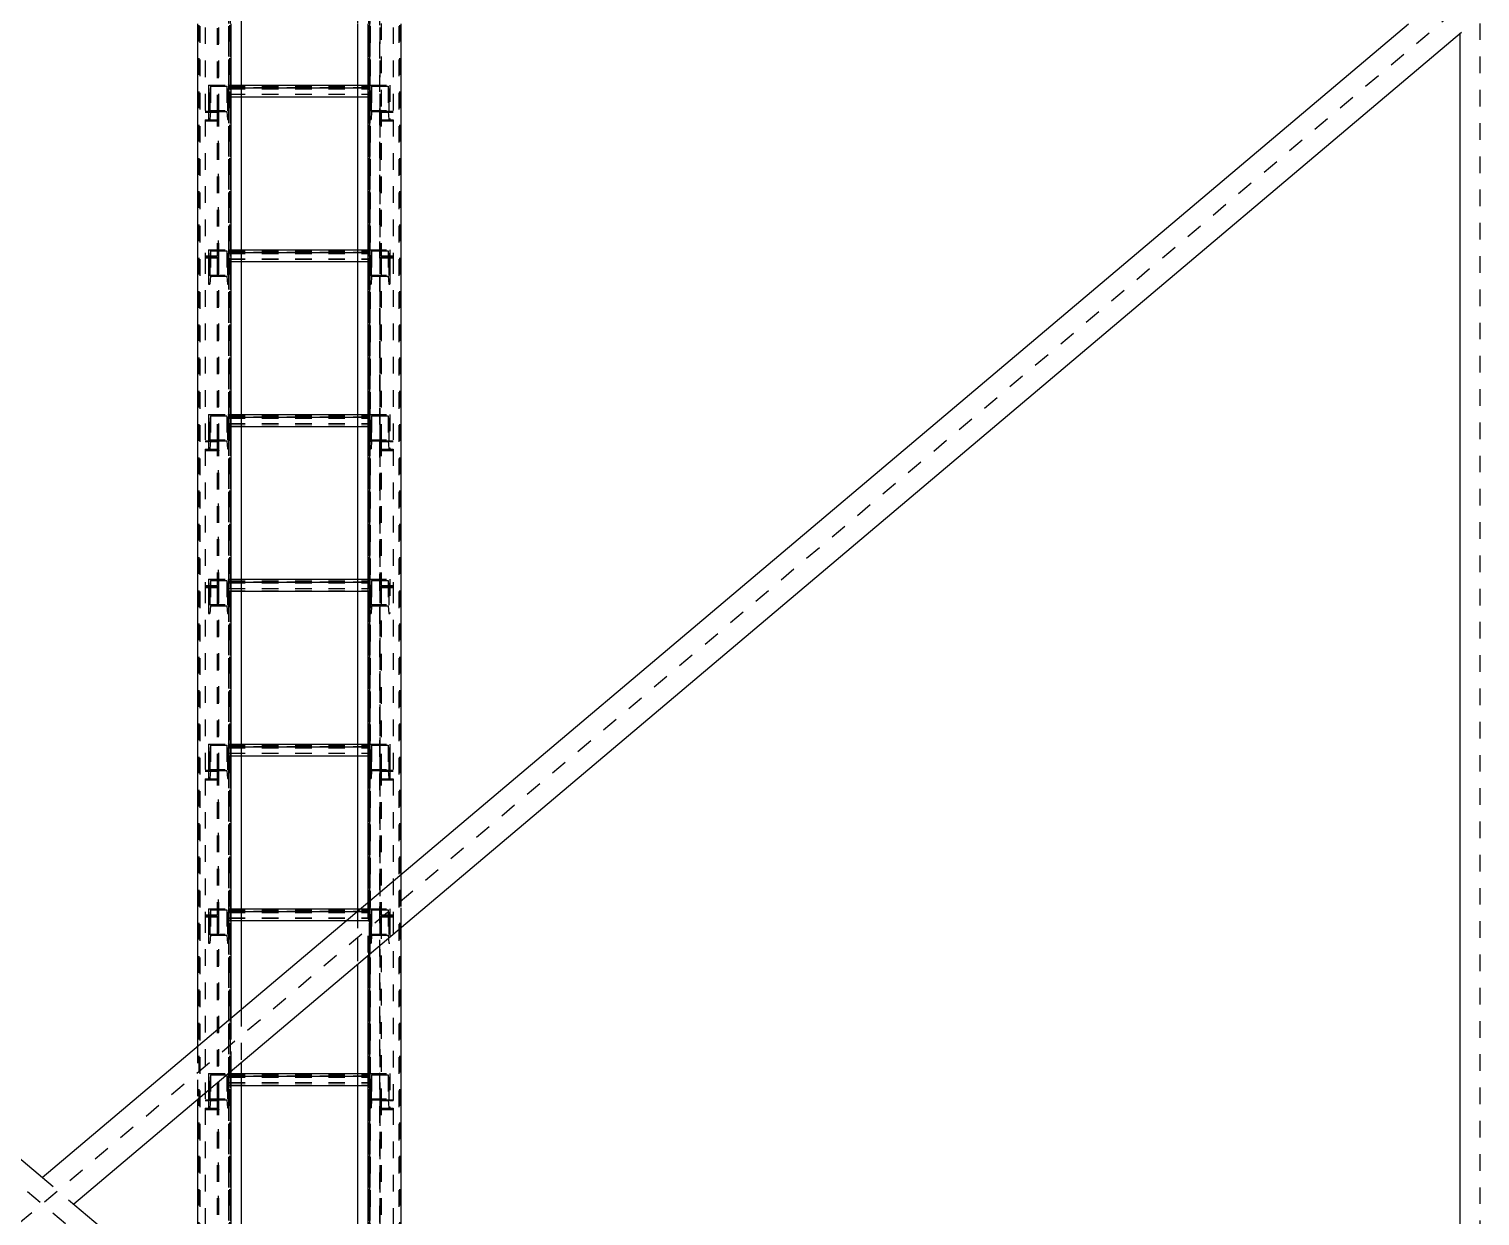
# Model space of a CAD drawing. Header units: millimetres. Extents: x 149919 to 150445, y 136651 to 136866.
# Drawn here: x 150402.12 to 150410.84, y 136701.1 to 136708.24 of the extents above; entities that cross this region are included whole.
import ezdxf

# ---------------------------------------------------------------- set-up
doc = ezdxf.new("R2010")
doc.units = ezdxf.units.MM
doc.header["$LTSCALE"] = 0.25
for name, pattern in [('CENTER', [50.8, 31.75, -6.35, 6.35, -6.35]), ('XKITLINE00', [0]), ('XKITLINE02', [4, 2, -2]), ('XKITLINE03', [6, 3, -1, 1, -1])]:
    doc.linetypes.add(name, pattern=pattern)

# ---------------------------------------------------------------- blocks, each defined once
blk = doc.blocks.new('çatıı')
at = {"color": 116, "linetype": 'XKITLINE02', "true_color": 0x136734}
for p, q in [((26150.38, 5900.27), (26150.38, 4257.56)), ((26151.23, 5900.09), (26151.23, 4257.75)), ((26234.53, 5900.09), (26234.53, 4257.75)), ((26235.38, 5900.27), (26235.38, 4257.56)), ((26132.53, 5889.26), (26132.53, 4263.02)), ((26133.06, 5888.53), (26133.07, 4262.57)), ((26150.3, 5888.53), (26150.3, 4262.57)), ((26150.83, 5889.26), (26150.83, 4263.02)), ((26151.68, 5889.26), (26151.68, 4301.37)), ((26234.91, 5889.26), (26234.91, 4263.02)), ((26235.44, 5888.53), (26235.45, 4262.57)), ((26252.68, 5888.53), (26252.68, 4262.57)), ((26253.21, 5889.26), (26253.21, 4263.02)), ((26254.06, 5889.26), (26254.06, 4290.38)), ((26157.88, 5857.04), (26157.88, 4260.27)), ((26136.38, 5847.87), (26136.38, 5736.88)), ((26143.58, 5847.37), (26143.58, 5732.38)), ((26144.38, 5847.87), (26144.38, 5732.38)), ((26241.36, 5847.87), (26241.36, 5732.38)), ((26249.36, 5847.87), (26249.36, 5736.88)), ((26227.88, 5840.34), (26227.88, 4260.16)), ((26242.16, 5830.27), (26242.16, 5732.38)), ((26138.38, 5753.15), (26138.38, 5737.95)), ((26138.38, 5753.15), (26138.38, 5747.7)), ((26138.38, 5753.15), (26150.38, 5753.15)), ((26139.44, 5752.45), (26139.06, 5747.7)), ((26139.44, 5752.45), (26139.44, 5737.26)), ((26139.44, 5752.45), (26149.32, 5752.45)), ((26149.32, 5752.45), (26149.32, 5737.26)), ((26149.32, 5752.45), (26149.7, 5747.7)), ((26150.38, 5753.15), (26157.88, 5753.15)), ((26150.38, 5753.15), (26150.38, 5746.07)), ((26150.38, 5753.15), (26150.38, 5737.95)), ((26150.38, 5753.15), (26150.38, 5747.7)), ((26150.38, 5752.31), (26235.36, 5752.31)), ((26150.38, 5751.52), (26157.88, 5751.52)), ((26227.88, 5753.15), (26235.36, 5753.15)), ((26227.88, 5751.52), (26235.36, 5751.52)), ((26235.36, 5753.15), (26235.36, 5746.07)), ((26235.36, 5753.15), (26235.36, 5732.5)), ((26235.36, 5753.15), (26247.36, 5753.15)), ((26236.42, 5752.45), (26236.04, 5747.7)), ((26236.42, 5752.45), (26246.3, 5752.45)), ((26236.42, 5752.45), (26236.42, 5737.26)), ((26246.3, 5752.45), (26246.68, 5747.7)), ((26246.3, 5752.45), (26246.3, 5737.26)), ((26247.36, 5753.15), (26247.36, 5732.5)), ((26138.38, 5747.7), (26138.38, 5732.5)), ((26138.38, 5747.7), (26139.06, 5747.7)), ((26139.06, 5747.7), (26139.06, 5732.5)), ((26149.7, 5747.7), (26149.7, 5732.5)), ((26149.7, 5747.7), (26150.38, 5747.7)), ((26150.38, 5750.97), (26235.36, 5750.97)), ((26150.38, 5747.7), (26235.36, 5747.7)), ((26150.38, 5747.7), (26150.38, 5732.5)), ((26150.38, 5747.6), (26235.36, 5747.6)), ((26150.38, 5746.16), (26235.36, 5746.16)), ((26150.38, 5746.07), (26157.88, 5746.07)), ((26227.88, 5746.07), (26235.36, 5746.07)), ((26235.36, 5747.7), (26236.04, 5747.7)), ((26236.04, 5747.7), (26236.04, 5732.5)), ((26246.68, 5747.7), (26247.36, 5747.7)), ((26246.68, 5747.7), (26246.68, 5732.5)), ((26136.38, 5737.38), (26144.38, 5737.38)), ((26136.38, 5736.88), (26143.58, 5736.88)), ((26138.38, 5737.95), (26138.38, 5732.5)), ((26138.38, 5737.95), (26150.38, 5737.95)), ((26139.44, 5737.26), (26139.06, 5732.5)), ((26139.44, 5737.26), (26149.32, 5737.26)), ((26143.58, 5738.14), (26143.58, 5650.37)), ((26143.58, 5738.14), (26144.38, 5738.14)), ((26144.38, 5738.14), (26144.38, 5649.72)), ((26149.32, 5737.26), (26149.7, 5732.5)), ((26150.38, 5737.95), (26150.38, 5732.5)), ((26235.36, 5737.95), (26247.36, 5737.95)), ((26236.42, 5737.26), (26236.04, 5732.5)), ((26236.42, 5737.26), (26246.3, 5737.26)), ((26241.36, 5738.14), (26241.36, 5731.62)), ((26241.36, 5738.14), (26242.16, 5738.14)), ((26241.36, 5738.14), (26241.36, 5649.72)), ((26241.36, 5737.38), (26249.36, 5737.38)), ((26242.16, 5738.14), (26242.16, 5732.27)), ((26242.16, 5738.14), (26242.16, 5650.37)), ((26242.16, 5736.88), (26249.36, 5736.88)), ((26246.3, 5737.26), (26246.68, 5732.5)), ((26136.38, 5732.27), (26136.38, 5649.72)), ((26136.38, 5732.27), (26143.58, 5732.27)), ((26136.38, 5731.62), (26144.38, 5731.62)), ((26138.38, 5732.5), (26139.06, 5732.5)), ((26143.58, 5732.38), (26144.38, 5732.38)), ((26149.7, 5732.5), (26150.38, 5732.5)), ((26235.36, 5732.5), (26236.04, 5732.5)), ((26241.36, 5732.38), (26242.16, 5732.38)), ((26241.36, 5731.62), (26249.36, 5731.62)), ((26242.16, 5732.27), (26249.36, 5732.27)), ((26246.68, 5732.5), (26247.36, 5732.5)), ((26249.36, 5732.27), (26249.36, 5731.62)), ((26249.36, 5732.27), (26249.36, 5649.72)), ((26143.58, 5656.23), (26144.38, 5656.23)), ((26143.58, 5656.23), (26143.58, 5650.37)), ((26144.38, 5656.23), (26144.38, 5649.72)), ((26241.36, 5656.23), (26242.16, 5656.23)), ((26136.38, 5650.37), (26143.58, 5650.37)), ((26136.38, 5650.37), (26136.38, 5649.72)), ((26136.38, 5649.72), (26136.38, 5538.73)), ((26136.38, 5649.72), (26144.38, 5649.72)), ((26136.38, 5649.72), (26144.38, 5649.72)), ((26136.38, 5649.22), (26143.58, 5649.22)), ((26138.38, 5654.07), (26138.38, 5638.88)), ((26138.38, 5654.07), (26138.38, 5648.62)), ((26138.38, 5654.07), (26150.38, 5654.07)), ((26138.38, 5648.62), (26138.38, 5633.43)), ((26138.38, 5648.62), (26139.06, 5648.62)), ((26139.44, 5653.38), (26139.06, 5648.62)), ((26139.06, 5648.62), (26139.06, 5633.43)), ((26139.44, 5653.38), (26139.44, 5638.18)), ((26139.44, 5653.38), (26149.32, 5653.38)), ((26143.58, 5649.22), (26143.58, 5534.23)), ((26144.38, 5649.72), (26144.38, 5534.23)), ((26149.32, 5653.38), (26149.32, 5638.18)), ((26149.32, 5653.38), (26149.7, 5648.62)), ((26149.7, 5648.62), (26149.7, 5633.43)), ((26149.7, 5648.62), (26150.38, 5648.62)), ((26150.38, 5654.07), (26157.88, 5654.07)), ((26150.38, 5654.07), (26150.38, 5646.99)), ((26150.38, 5654.07), (26150.38, 5638.88)), ((26150.38, 5654.07), (26150.38, 5648.62)), ((26150.38, 5653.23), (26235.36, 5653.23)), ((26150.38, 5652.44), (26157.88, 5652.44)), ((26150.38, 5651.89), (26235.36, 5651.89)), ((26150.38, 5648.62), (26235.36, 5648.62)), ((26150.38, 5648.62), (26150.38, 5633.43)), ((26150.38, 5648.53), (26235.36, 5648.53)), ((26150.38, 5647.09), (26235.36, 5647.09)), ((26150.38, 5646.99), (26157.88, 5646.99)), ((26227.88, 5654.07), (26235.36, 5654.07)), ((26227.88, 5652.44), (26235.36, 5652.44)), ((26227.88, 5646.99), (26235.36, 5646.99)), ((26235.36, 5654.07), (26235.36, 5648.62)), ((26235.36, 5654.07), (26247.36, 5654.07)), ((26235.36, 5654.07), (26235.36, 5638.88)), ((26235.36, 5654.07), (26235.36, 5646.99)), ((26235.36, 5648.62), (26236.04, 5648.62)), ((26235.36, 5648.62), (26235.36, 5633.43)), ((26236.42, 5653.38), (26236.04, 5648.62)), ((26236.04, 5648.62), (26236.04, 5633.43)), ((26236.42, 5653.38), (26246.3, 5653.38)), ((26236.42, 5653.38), (26236.42, 5638.18)), ((26241.36, 5649.72), (26241.36, 5534.23)), ((26241.36, 5649.72), (26249.36, 5649.72)), ((26241.36, 5649.72), (26249.36, 5649.72)), ((26242.16, 5650.37), (26249.36, 5650.37)), ((26242.16, 5649.22), (26242.16, 5644.71)), ((26242.16, 5649.22), (26249.36, 5649.22)), ((26242.16, 5649.22), (26242.16, 5534.23)), ((26246.3, 5653.38), (26246.68, 5648.62)), ((26246.3, 5653.38), (26246.3, 5638.18)), ((26246.68, 5648.62), (26247.36, 5648.62)), ((26246.68, 5648.62), (26246.68, 5633.43)), ((26247.36, 5654.07), (26247.36, 5648.62)), ((26247.36, 5654.07), (26247.36, 5638.88)), ((26247.36, 5648.62), (26247.36, 5633.43)), ((26249.36, 5649.72), (26249.36, 5649.22)), ((26249.36, 5649.72), (26249.36, 5538.73)), ((26138.38, 5638.88), (26138.38, 5633.43)), ((26138.38, 5638.88), (26150.38, 5638.88)), ((26139.44, 5638.18), (26139.06, 5633.43)), ((26139.44, 5638.18), (26149.32, 5638.18)), ((26143.58, 5644.71), (26144.38, 5644.71)), ((26149.32, 5638.18), (26149.7, 5633.43)), ((26150.38, 5638.88), (26150.38, 5633.43)), ((26235.36, 5638.88), (26235.36, 5633.43)), ((26235.36, 5638.88), (26247.36, 5638.88)), ((26236.42, 5638.18), (26236.04, 5633.43)), ((26236.42, 5638.18), (26246.3, 5638.18)), ((26241.36, 5644.71), (26242.16, 5644.71)), ((26241.36, 5638.88), (26241.36, 5539.23)), ((26246.3, 5638.18), (26246.68, 5633.43)), ((26247.36, 5638.88), (26247.36, 5633.43)), ((26138.38, 5633.43), (26139.06, 5633.43)), ((26149.7, 5633.43), (26150.38, 5633.43)), ((26235.36, 5633.43), (26236.04, 5633.43)), ((26246.68, 5633.43), (26247.36, 5633.43)), ((26138.38, 5554.99), (26138.38, 5539.8)), ((26138.38, 5554.99), (26138.38, 5549.54)), ((26138.38, 5554.99), (26150.38, 5554.99)), ((26139.44, 5554.3), (26139.06, 5549.54)), ((26139.44, 5554.3), (26139.44, 5539.11)), ((26139.44, 5554.3), (26149.32, 5554.3)), ((26149.32, 5554.3), (26149.32, 5539.11)), ((26149.32, 5554.3), (26149.7, 5549.54)), ((26150.38, 5554.99), (26157.88, 5554.99)), ((26150.38, 5554.99), (26150.38, 5547.92)), ((26150.38, 5554.99), (26150.38, 5539.8)), ((26150.38, 5554.99), (26150.38, 5549.54)), ((26150.38, 5554.16), (26235.36, 5554.16)), ((26150.38, 5553.37), (26157.88, 5553.37)), ((26150.38, 5552.82), (26235.36, 5552.82)), ((26227.88, 5554.99), (26235.36, 5554.99)), ((26227.88, 5553.37), (26235.36, 5553.37)), ((26235.36, 5554.99), (26235.36, 5549.54)), ((26235.36, 5554.99), (26247.36, 5554.99)), ((26235.36, 5554.99), (26235.36, 5534.35)), ((26235.36, 5554.99), (26235.36, 5547.92)), ((26236.42, 5554.3), (26236.04, 5549.54)), ((26236.42, 5554.3), (26246.3, 5554.3)), ((26236.42, 5554.3), (26236.42, 5539.11)), ((26246.3, 5554.3), (26246.68, 5549.54)), ((26246.3, 5554.3), (26246.3, 5539.11)), ((26247.36, 5554.99), (26247.36, 5549.54)), ((26247.36, 5554.99), (26247.36, 5534.35)), ((26138.38, 5549.54), (26138.38, 5534.35)), ((26138.38, 5549.54), (26139.06, 5549.54)), ((26139.06, 5549.54), (26139.06, 5534.35)), ((26149.7, 5549.54), (26149.7, 5534.35)), ((26149.7, 5549.54), (26150.38, 5549.54)), ((26150.38, 5549.54), (26235.36, 5549.54)), ((26150.38, 5549.54), (26150.38, 5534.35)), ((26150.38, 5549.45), (26235.36, 5549.45)), ((26150.38, 5548.01), (26235.36, 5548.01)), ((26150.38, 5547.92), (26157.88, 5547.92)), ((26227.88, 5547.92), (26235.36, 5547.92)), ((26235.36, 5549.54), (26236.04, 5549.54)), ((26236.04, 5549.54), (26236.04, 5534.35)), ((26246.68, 5549.54), (26247.36, 5549.54)), ((26246.68, 5549.54), (26246.68, 5534.35)), ((26136.38, 5539.23), (26144.38, 5539.23)), ((26136.38, 5538.73), (26143.58, 5538.73)), ((26136.38, 5534.12), (26136.38, 5451.57)), ((26136.38, 5534.12), (26143.58, 5534.12)), ((26136.38, 5533.47), (26144.38, 5533.47)), ((26138.38, 5539.8), (26138.38, 5534.35)), ((26138.38, 5539.8), (26150.38, 5539.8)), ((26138.38, 5534.35), (26139.06, 5534.35)), ((26139.44, 5539.11), (26139.06, 5534.35)), ((26139.44, 5539.11), (26149.32, 5539.11)), ((26143.58, 5539.99), (26143.58, 5452.22)), ((26143.58, 5539.99), (26144.38, 5539.99)), ((26143.58, 5534.23), (26144.38, 5534.23)), ((26144.38, 5539.99), (26144.38, 5451.57)), ((26149.32, 5539.11), (26149.7, 5534.35)), ((26149.7, 5534.35), (26150.38, 5534.35)), ((26150.38, 5539.8), (26150.38, 5534.35)), ((26235.36, 5539.8), (26247.36, 5539.8)), ((26235.36, 5534.35), (26236.04, 5534.35)), ((26236.42, 5539.11), (26236.04, 5534.35)), ((26236.42, 5539.11), (26246.3, 5539.11)), ((26241.36, 5539.99), (26241.36, 5533.47)), ((26241.36, 5539.99), (26242.16, 5539.99)), ((26241.36, 5539.99), (26241.36, 5451.57)), ((26241.36, 5539.23), (26249.36, 5539.23)), ((26241.36, 5534.23), (26242.16, 5534.23)), ((26241.36, 5533.47), (26249.36, 5533.47)), ((26242.16, 5539.99), (26242.16, 5534.12)), ((26242.16, 5539.99), (26242.16, 5452.22)), ((26242.16, 5538.73), (26249.36, 5538.73)), ((26242.16, 5534.12), (26249.36, 5534.12)), ((26246.3, 5539.11), (26246.68, 5534.35)), ((26246.68, 5534.35), (26247.36, 5534.35)), ((26249.36, 5534.12), (26249.36, 5533.47)), ((26249.36, 5534.12), (26249.36, 5451.57)), ((26138.38, 5455.92), (26138.38, 5440.73)), ((26138.38, 5455.92), (26138.38, 5450.47)), ((26138.38, 5455.92), (26150.38, 5455.92)), ((26139.44, 5455.22), (26139.06, 5450.47)), ((26139.44, 5455.22), (26139.44, 5440.03)), ((26139.44, 5455.22), (26149.32, 5455.22)), ((26143.58, 5458.08), (26144.38, 5458.08)), ((26143.58, 5458.08), (26143.58, 5452.22)), ((26144.38, 5458.08), (26144.38, 5451.57)), ((26149.32, 5455.22), (26149.32, 5440.03)), ((26149.32, 5455.22), (26149.7, 5450.47)), ((26150.38, 5455.92), (26157.88, 5455.92)), ((26150.38, 5455.92), (26150.38, 5448.84)), ((26150.38, 5455.92), (26150.38, 5440.73)), ((26150.38, 5455.92), (26150.38, 5450.47)), ((26150.38, 5455.08), (26235.36, 5455.08)), ((26227.88, 5455.92), (26235.36, 5455.92)), ((26235.36, 5455.92), (26235.36, 5450.47)), ((26235.36, 5455.92), (26247.36, 5455.92)), ((26235.36, 5455.92), (26235.36, 5435.28)), ((26235.36, 5455.92), (26235.36, 5448.84)), ((26236.42, 5455.22), (26236.04, 5450.47)), ((26236.42, 5455.22), (26246.3, 5455.22)), ((26236.42, 5455.22), (26236.42, 5440.03)), ((26241.36, 5458.08), (26242.16, 5458.08)), ((26246.3, 5455.22), (26246.68, 5450.47)), ((26246.3, 5455.22), (26246.3, 5440.03)), ((26247.36, 5455.92), (26247.36, 5450.47)), ((26247.36, 5455.92), (26247.36, 5435.28)), ((26136.38, 5452.22), (26143.58, 5452.22)), ((26136.38, 5452.22), (26136.38, 5451.57)), ((26136.38, 5451.57), (26136.38, 5340.58)), ((26136.38, 5451.57), (26144.38, 5451.57)), ((26136.38, 5451.57), (26144.38, 5451.57)), ((26136.38, 5451.06), (26143.58, 5451.06)), ((26138.38, 5450.47), (26138.38, 5435.28)), ((26138.38, 5450.47), (26139.06, 5450.47)), ((26139.06, 5450.47), (26139.06, 5435.28)), ((26143.58, 5451.06), (26143.58, 5336.07)), ((26143.58, 5446.56), (26144.38, 5446.56)), ((26144.38, 5451.57), (26144.38, 5336.07)), ((26149.7, 5450.47), (26149.7, 5435.28)), ((26149.7, 5450.47), (26150.38, 5450.47)), ((26150.38, 5454.29), (26157.88, 5454.29)), ((26150.38, 5453.74), (26235.36, 5453.74)), ((26150.38, 5450.47), (26235.36, 5450.47)), ((26150.38, 5450.47), (26150.38, 5435.28)), ((26150.38, 5450.38), (26235.36, 5450.38)), ((26150.38, 5448.93), (26235.36, 5448.93)), ((26150.38, 5448.84), (26157.88, 5448.84)), ((26227.88, 5454.29), (26235.36, 5454.29)), ((26227.88, 5448.84), (26235.36, 5448.84)), ((26235.36, 5450.47), (26236.04, 5450.47)), ((26236.04, 5450.47), (26236.04, 5435.28)), ((26241.36, 5451.57), (26241.36, 5336.07)), ((26241.36, 5451.57), (26249.36, 5451.57)), ((26241.36, 5451.57), (26249.36, 5451.57)), ((26241.36, 5446.56), (26242.16, 5446.56)), ((26242.16, 5452.22), (26249.36, 5452.22)), ((26242.16, 5451.06), (26242.16, 5446.56)), ((26242.16, 5451.06), (26249.36, 5451.06)), ((26242.16, 5451.06), (26242.16, 5336.07)), ((26246.68, 5450.47), (26247.36, 5450.47)), ((26246.68, 5450.47), (26246.68, 5435.28)), ((26249.36, 5451.57), (26249.36, 5451.06)), ((26249.36, 5451.57), (26249.36, 5340.58)), ((26138.38, 5440.73), (26138.38, 5435.28)), ((26138.38, 5440.73), (26150.38, 5440.73)), ((26139.44, 5440.03), (26139.06, 5435.28)), ((26139.44, 5440.03), (26149.32, 5440.03)), ((26149.32, 5440.03), (26149.7, 5435.28)), ((26150.38, 5440.73), (26150.38, 5435.28)), ((26235.36, 5440.73), (26247.36, 5440.73)), ((26236.42, 5440.03), (26236.04, 5435.28)), ((26236.42, 5440.03), (26246.3, 5440.03)), ((26241.36, 5440.73), (26241.36, 5341.08)), ((26246.3, 5440.03), (26246.68, 5435.28)), ((26138.38, 5435.28), (26139.06, 5435.28)), ((26149.7, 5435.28), (26150.38, 5435.28)), ((26235.36, 5435.28), (26236.04, 5435.28)), ((26246.68, 5435.28), (26247.36, 5435.28)), ((26138.38, 5356.84), (26138.38, 5341.65)), ((26138.38, 5356.84), (26138.38, 5351.39)), ((26138.38, 5356.84), (26150.38, 5356.84)), ((26138.38, 5351.39), (26138.38, 5336.2)), ((26138.38, 5351.39), (26139.06, 5351.39)), ((26139.44, 5356.15), (26139.06, 5351.39)), ((26139.06, 5351.39), (26139.06, 5336.2)), ((26139.44, 5356.15), (26139.44, 5340.96)), ((26139.44, 5356.15), (26149.32, 5356.15)), ((26149.32, 5356.15), (26149.32, 5340.96)), ((26149.32, 5356.15), (26149.7, 5351.39)), ((26149.7, 5351.39), (26149.7, 5336.2)), ((26149.7, 5351.39), (26150.38, 5351.39)), ((26150.38, 5356.84), (26150.38, 5341.65)), ((26150.38, 5356.84), (26150.38, 5351.39)), ((26150.38, 5356.84), (26157.88, 5356.84)), ((26150.38, 5356.84), (26150.38, 5349.76)), ((26150.38, 5356), (26235.36, 5356)), ((26150.38, 5355.21), (26157.88, 5355.21)), ((26150.38, 5354.66), (26235.36, 5354.66)), ((26150.38, 5351.39), (26150.38, 5336.2)), ((26150.38, 5351.39), (26235.36, 5351.39)), ((26150.38, 5351.3), (26235.36, 5351.3)), ((26150.38, 5349.86), (26235.36, 5349.86)), ((26150.38, 5349.76), (26157.88, 5349.76)), ((26227.88, 5356.84), (26235.36, 5356.84)), ((26227.88, 5355.21), (26235.36, 5355.21)), ((26227.88, 5349.76), (26235.36, 5349.76)), ((26235.36, 5356.84), (26235.36, 5351.39)), ((26235.36, 5356.84), (26247.36, 5356.84)), ((26235.36, 5356.84), (26235.36, 5341.65)), ((26235.36, 5356.84), (26235.36, 5349.76)), ((26235.36, 5351.39), (26236.04, 5351.39)), ((26235.36, 5351.39), (26235.36, 5336.2)), ((26236.42, 5356.15), (26236.04, 5351.39)), ((26236.04, 5351.39), (26236.04, 5336.2)), ((26236.42, 5356.15), (26246.3, 5356.15)), ((26236.42, 5356.15), (26236.42, 5340.96)), ((26246.3, 5356.15), (26246.68, 5351.39)), ((26246.3, 5356.15), (26246.3, 5340.96)), ((26246.68, 5351.39), (26247.36, 5351.39)), ((26246.68, 5351.39), (26246.68, 5336.2)), ((26247.36, 5356.84), (26247.36, 5351.39)), ((26247.36, 5356.84), (26247.36, 5341.08)), ((26247.36, 5351.39), (26247.36, 5336.2)), ((26136.38, 5341.08), (26144.38, 5341.08)), ((26138.38, 5341.65), (26138.38, 5336.2)), ((26138.38, 5341.65), (26150.38, 5341.65)), ((26143.58, 5341.83), (26143.58, 5254.07)), ((26143.58, 5341.83), (26144.38, 5341.83)), ((26144.38, 5341.83), (26144.38, 5253.41)), ((26150.38, 5341.65), (26150.38, 5336.2)), ((26235.36, 5341.65), (26235.36, 5336.2)), ((26235.36, 5341.65), (26247.36, 5341.65)), ((26241.36, 5341.83), (26241.36, 5335.32)), ((26241.36, 5341.83), (26242.16, 5341.83)), ((26241.36, 5341.83), (26241.36, 5253.41)), ((26241.36, 5341.08), (26249.36, 5341.08)), ((26242.16, 5341.83), (26242.16, 5335.97)), ((26242.16, 5341.83), (26242.16, 5254.07)), ((26247.36, 5341.08), (26247.36, 5336.2)), ((26136.38, 5340.58), (26143.58, 5340.58)), ((26136.38, 5335.97), (26136.38, 5253.41)), ((26136.38, 5335.97), (26143.58, 5335.97)), ((26136.38, 5335.32), (26144.38, 5335.32)), ((26138.38, 5336.2), (26139.06, 5336.2)), ((26139.44, 5340.96), (26139.06, 5336.2)), ((26139.44, 5340.96), (26149.32, 5340.96)), ((26143.58, 5336.07), (26144.38, 5336.07)), ((26149.32, 5340.96), (26149.7, 5336.2)), ((26149.7, 5336.2), (26150.38, 5336.2)), ((26235.36, 5336.2), (26236.04, 5336.2)), ((26236.42, 5340.96), (26236.04, 5336.2)), ((26236.42, 5340.96), (26246.3, 5340.96)), ((26241.36, 5336.07), (26242.16, 5336.07)), ((26241.36, 5335.32), (26249.36, 5335.32)), ((26242.16, 5340.58), (26249.36, 5340.58)), ((26242.16, 5335.97), (26249.36, 5335.97)), ((26246.3, 5340.96), (26246.68, 5336.2)), ((26246.68, 5336.2), (26247.36, 5336.2)), ((26249.36, 5335.97), (26249.36, 5335.32)), ((26249.36, 5335.97), (26249.36, 5253.41)), ((26254.06, 5278.34), (26254.06, 5246.45)), ((26136.38, 5254.07), (26143.58, 5254.07)), ((26136.38, 5254.07), (26136.38, 5253.41)), ((26138.38, 5257.77), (26138.38, 5242.57)), ((26138.38, 5257.77), (26138.38, 5252.32)), ((26138.38, 5257.77), (26150.38, 5257.77)), ((26139.44, 5257.07), (26139.06, 5252.32)), ((26139.44, 5257.07), (26139.44, 5241.88)), ((26139.44, 5257.07), (26149.32, 5257.07)), ((26143.58, 5259.93), (26144.38, 5259.93)), ((26143.58, 5259.93), (26143.58, 5254.07)), ((26144.38, 5259.93), (26144.38, 5253.41)), ((26149.32, 5257.07), (26149.32, 5241.88)), ((26149.32, 5257.07), (26149.7, 5252.32)), ((26150.38, 5257.77), (26157.88, 5257.77)), ((26150.38, 5257.77), (26150.38, 5250.69)), ((26150.38, 5257.77), (26150.38, 5242.57)), ((26150.38, 5257.77), (26150.38, 5252.32)), ((26150.38, 5256.93), (26235.36, 5256.93)), ((26150.38, 5256.14), (26157.88, 5256.14)), ((26150.38, 5255.59), (26235.36, 5255.59)), ((26227.77, 5256.14), (26235.36, 5256.14)), ((26227.88, 5257.77), (26235.36, 5257.77)), ((26227.88, 5256.23), (26227.88, 5224.35)), ((26234.06, 5261.45), (26234.06, 5229.57)), ((26235.36, 5257.77), (26235.36, 5251.01)), ((26235.36, 5257.77), (26247.36, 5257.77)), ((26235.36, 5257.77), (26235.36, 5250.69)), ((26235.36, 5257.23), (26235.36, 5237.12)), ((26236.42, 5257.07), (26236.04, 5252.32)), ((26236.42, 5257.07), (26246.3, 5257.07)), ((26236.42, 5257.07), (26236.42, 5241.88)), ((26241.36, 5259.93), (26242.16, 5259.93)), ((26242.16, 5254.07), (26249.36, 5254.07)), ((26246.3, 5257.07), (26246.68, 5252.32)), ((26246.3, 5257.07), (26246.3, 5241.88)), ((26247.36, 5257.77), (26247.36, 5241.39)), ((26136.38, 5253.41), (26136.38, 5142.43)), ((26136.38, 5253.41), (26144.38, 5253.41)), ((26136.38, 5253.41), (26144.38, 5253.41)), ((26136.38, 5252.91), (26143.58, 5252.91)), ((26138.38, 5252.32), (26138.38, 5237.12)), ((26138.38, 5252.32), (26139.06, 5252.32)), ((26139.06, 5252.32), (26139.06, 5237.12)), ((26143.58, 5252.91), (26143.58, 5137.92)), ((26143.58, 5248.41), (26144.38, 5248.41)), ((26144.38, 5253.41), (26144.38, 5137.92)), ((26149.7, 5252.32), (26149.7, 5237.12)), ((26149.7, 5252.32), (26150.38, 5252.32)), ((26150.38, 5252.32), (26235.36, 5252.32)), ((26150.38, 5252.32), (26150.38, 5237.12)), ((26150.38, 5252.22), (26235.36, 5252.22)), ((26150.38, 5250.78), (26235.36, 5250.78)), ((26150.38, 5250.69), (26157.88, 5250.69)), ((26221.31, 5250.69), (26235.36, 5250.69)), ((26235.36, 5252.32), (26236.04, 5252.32)), ((26236.04, 5252.32), (26236.04, 5237.12)), ((26241.36, 5253.41), (26241.36, 5245.55)), ((26241.36, 5253.41), (26249.36, 5253.41)), ((26241.36, 5253.41), (26249.36, 5253.41)), ((26241.36, 5252.55), (26241.36, 5137.92)), ((26241.36, 5248.41), (26242.16, 5248.41)), ((26242.16, 5252.91), (26242.16, 5246.23)), ((26242.16, 5252.91), (26249.36, 5252.91)), ((26242.16, 5249.66), (26242.16, 5137.92)), ((26246.68, 5252.32), (26247.36, 5252.32)), ((26246.68, 5252.32), (26246.68, 5237.12)), ((26247.36, 5250.61), (26247.36, 5237.12)), ((26249.36, 5253.41), (26249.36, 5252.3)), ((26249.36, 5252.3), (26249.36, 5142.43)), ((26138.38, 5242.57), (26138.38, 5237.12)), ((26138.38, 5242.57), (26150.38, 5242.57)), ((26138.38, 5237.12), (26139.06, 5237.12)), ((26139.44, 5241.88), (26139.06, 5237.12)), ((26139.44, 5241.88), (26149.32, 5241.88)), ((26149.32, 5241.88), (26149.7, 5237.12)), ((26149.7, 5237.12), (26150.38, 5237.12)), ((26150.38, 5242.57), (26150.38, 5237.12)), ((26235.36, 5242.57), (26247.36, 5242.57)), ((26235.36, 5237.12), (26236.04, 5237.12)), ((26236.42, 5241.88), (26236.04, 5237.12)), ((26236.42, 5241.88), (26246.3, 5241.88)), ((26246.3, 5241.88), (26246.68, 5237.12)), ((26246.68, 5237.12), (26247.36, 5237.12)), ((26157.88, 5197.14), (26157.88, 5165.26)), ((26151.68, 5191.91), (26151.68, 5160.02)), ((26131.68, 5175.02), (26131.68, 5143.14)), ((26138.38, 5158.69), (26138.38, 5143.5)), ((26138.38, 5158.69), (26150.38, 5158.69)), ((26138.38, 5158.61), (26138.38, 5153.24)), ((26139.44, 5158), (26139.06, 5153.24)), ((26139.44, 5158), (26139.44, 5142.8)), ((26139.44, 5158), (26149.32, 5158)), ((26149.32, 5158), (26149.32, 5142.8)), ((26149.32, 5158), (26149.7, 5153.24)), ((26150.38, 5158.69), (26157.88, 5158.69)), ((26150.38, 5158.69), (26150.38, 5151.61)), ((26150.38, 5158.69), (26150.38, 5143.5)), ((26150.38, 5158.69), (26150.38, 5153.24)), ((26150.38, 5157.85), (26235.36, 5157.85)), ((26227.88, 5158.69), (26235.36, 5158.69)), ((26235.36, 5158.69), (26235.36, 5153.24)), ((26235.36, 5158.69), (26247.36, 5158.69)), ((26235.36, 5158.69), (26235.36, 5138.05)), ((26235.36, 5158.69), (26235.36, 5151.61)), ((26236.42, 5158), (26236.04, 5153.24)), ((26236.42, 5158), (26246.3, 5158)), ((26236.42, 5158), (26236.42, 5142.8)), ((26246.3, 5158), (26246.68, 5153.24)), ((26246.3, 5158), (26246.3, 5142.8)), ((26247.36, 5158.69), (26247.36, 5153.24)), ((26247.36, 5158.69), (26247.36, 5138.05)), ((26138.38, 5153.24), (26138.38, 5138.05)), ((26138.38, 5153.24), (26139.06, 5153.24)), ((26139.06, 5153.24), (26139.06, 5138.05)), ((26149.7, 5153.24), (26149.7, 5138.05)), ((26149.7, 5153.24), (26150.38, 5153.24)), ((26150.38, 5157.06), (26157.88, 5157.06)), ((26150.38, 5156.51), (26235.36, 5156.51)), ((26150.38, 5153.24), (26235.36, 5153.24)), ((26150.38, 5153.24), (26150.38, 5138.05)), ((26150.38, 5153.15), (26235.36, 5153.15)), ((26150.38, 5151.71), (26235.36, 5151.71)), ((26150.38, 5151.61), (26157.88, 5151.61)), ((26227.88, 5157.06), (26235.36, 5157.06)), ((26227.88, 5151.61), (26235.36, 5151.61)), ((26235.36, 5153.24), (26236.04, 5153.24)), ((26236.04, 5153.24), (26236.04, 5138.05)), ((26246.68, 5153.24), (26247.36, 5153.24)), ((26246.68, 5153.24), (26246.68, 5138.05)), ((26136.38, 5142.93), (26144.38, 5142.93)), ((26136.38, 5142.43), (26143.58, 5142.43)), ((26138.38, 5143.5), (26138.38, 5138.05)), ((26138.38, 5143.5), (26150.38, 5143.5)), ((26139.44, 5142.8), (26139.06, 5138.05)), ((26139.44, 5142.8), (26149.32, 5142.8)), ((26143.58, 5143.68), (26143.58, 5055.91)), ((26143.58, 5143.68), (26144.38, 5143.68)), ((26144.38, 5143.68), (26144.38, 5055.26)), ((26149.32, 5142.8), (26149.7, 5138.05)), ((26150.38, 5143.5), (26150.38, 5138.05)), ((26235.36, 5143.5), (26247.36, 5143.5)), ((26236.42, 5142.8), (26236.04, 5138.05)), ((26236.42, 5142.8), (26246.3, 5142.8)), ((26241.36, 5143.68), (26241.36, 5137.17)), ((26241.36, 5143.68), (26242.16, 5143.68)), ((26241.36, 5143.68), (26241.36, 5055.26)), ((26241.36, 5142.93), (26249.36, 5142.93)), ((26242.16, 5143.68), (26242.16, 5137.82)), ((26242.16, 5143.68), (26242.16, 5055.91)), ((26242.16, 5142.43), (26249.36, 5142.43)), ((26246.3, 5142.8), (26246.68, 5138.05)), ((26136.38, 5137.82), (26136.38, 5055.26)), ((26136.38, 5137.82), (26143.58, 5137.82)), ((26136.38, 5137.17), (26144.38, 5137.17)), ((26138.38, 5138.05), (26139.06, 5138.05)), ((26143.58, 5137.92), (26144.38, 5137.92)), ((26149.7, 5138.05), (26150.38, 5138.05)), ((26235.36, 5138.05), (26236.04, 5138.05)), ((26241.36, 5137.92), (26242.16, 5137.92)), ((26241.36, 5137.17), (26249.36, 5137.17)), ((26242.16, 5137.82), (26249.36, 5137.82)), ((26246.68, 5138.05), (26247.36, 5138.05)), ((26249.36, 5137.82), (26249.36, 5137.17)), ((26249.36, 5137.82), (26249.36, 5055.26))]:
    blk.add_line(p, q, dxfattribs=at)
at = {"color": 1, "linetype": 'XKITLINE03'}
for p, q in [((26150.38, 5900.27), (26150.38, 4260.27)), ((26235.38, 4260.27), (26235.38, 5900.27)), ((26241.36, 4249.09), (26241.36, 5892.62)), ((26144.38, 5737.38), (26144.38, 5847.87)), ((26241.36, 5847.87), (26241.36, 5737.38)), ((26150.38, 5737.95), (26150.38, 5753.15)), ((26235.36, 5751.52), (26150.38, 5751.52)), ((26235.36, 5753.15), (26235.36, 5737.95)), ((26144.38, 5649.72), (26144.38, 5731.62)), ((26241.36, 5731.62), (26241.36, 5649.72)), ((26144.38, 5539.23), (26144.38, 5649.72)), ((26150.38, 5638.88), (26150.38, 5654.07)), ((26235.36, 5652.44), (26150.38, 5652.44)), ((26235.36, 5654.07), (26235.36, 5638.88)), ((26241.36, 5649.72), (26241.36, 5539.23)), ((26150.38, 5539.8), (26150.38, 5554.99)), ((26235.36, 5553.37), (26150.38, 5553.37)), ((26235.36, 5554.99), (26235.36, 5539.8)), ((26144.38, 5451.57), (26144.38, 5533.47)), ((26241.36, 5533.47), (26241.36, 5451.57)), ((26150.38, 5440.73), (26150.38, 5455.92)), ((26235.36, 5455.92), (26235.36, 5440.73)), ((26144.38, 5341.08), (26144.38, 5451.57)), ((26235.36, 5454.29), (26150.38, 5454.29)), ((26241.36, 5451.57), (26241.36, 5341.08)), ((26150.38, 5341.65), (26150.38, 5356.84)), ((26235.36, 5355.21), (26150.38, 5355.21)), ((26235.36, 5356.84), (26235.36, 5341.65)), ((26144.38, 5253.41), (26144.38, 5335.32)), ((26241.36, 5335.32), (26241.36, 5253.41)), ((26150.38, 5242.57), (26150.38, 5257.77)), ((26235.36, 5256.14), (26150.38, 5256.14)), ((26235.36, 5257.77), (26235.36, 5242.57)), ((26144.38, 5142.93), (26144.38, 5253.41)), ((26241.36, 5253.41), (26241.36, 5142.93)), ((26150.38, 5143.5), (26150.38, 5158.69)), ((26235.36, 5158.69), (26235.36, 5143.5)), ((26235.36, 5157.06), (26150.38, 5157.06)), ((26144.38, 5055.26), (26144.38, 5137.17)), ((26241.36, 5137.17), (26241.36, 5055.26))]:
    blk.add_line(p, q, dxfattribs=at)
at = {"color": 8, "linetype": 'CENTER'}
for p, q in [((26903.05, 5810.27), (25173.61, 4350.27)), ((25173.61, 5810.27), (26903.05, 4350.27)), ((26903.05, 5810.27), (26903.05, 4350.27))]:
    blk.add_line(p, q, dxfattribs=at)
at = {"color": 8, "linetype": 'XKITLINE00'}
for p, q in [((25216.54, 5789.97), (26044.8, 5090.76)), ((26038.33, 5096.22), (26860.12, 5789.97)), ((26057.22, 5080.27), (26892, 5785)), ((26890.87, 5784.05), (26890.87, 4376.5)), ((26054.17, 5082.85), (26891.29, 4376.14))]:
    blk.add_line(p, q, dxfattribs=at)
at = {"color": 7, "linetype": 'XKITLINE00'}
for p, q in [((26131.68, 5789.97), (26131.68, 5175.02)), ((26151.68, 5789.97), (26151.68, 5191.91)), ((26157.88, 5789.97), (26157.88, 5197.14)), ((26227.88, 5789.97), (26227.88, 5256.23)), ((26234.06, 5789.97), (26234.06, 5261.45)), ((26254.06, 5789.97), (26254.06, 5278.34)), ((26157.88, 5753.15), (26227.88, 5753.15)), ((26157.88, 5751.52), (26227.88, 5751.52)), ((26157.88, 5746.07), (26227.88, 5746.07)), ((26157.88, 5654.07), (26227.88, 5654.07)), ((26157.88, 5652.44), (26227.88, 5652.44)), ((26157.88, 5646.99), (26227.88, 5646.99)), ((26157.88, 5554.99), (26227.88, 5554.99)), ((26157.88, 5553.37), (26227.88, 5553.37)), ((26157.88, 5547.92), (26227.88, 5547.92)), ((26157.88, 5455.92), (26227.88, 5455.92)), ((26157.88, 5454.29), (26227.88, 5454.29)), ((26157.88, 5448.84), (26227.88, 5448.84)), ((26157.88, 5356.84), (26227.88, 5356.84)), ((26157.88, 5355.21), (26227.88, 5355.21)), ((26157.88, 5349.76), (26227.88, 5349.76)), ((26157.88, 5257.77), (26227.88, 5257.77)), ((26157.88, 5256.14), (26227.77, 5256.14)), ((26157.88, 5250.69), (26221.31, 5250.69)), ((26254.06, 5246.45), (26254.06, 4914.1)), ((26234.06, 5229.57), (26234.06, 4930.98)), ((26227.88, 5224.35), (26227.88, 4936.2)), ((26151.68, 5160.02), (26151.68, 5000.52)), ((26157.88, 5165.26), (26157.88, 4995.29)), ((26157.88, 5158.69), (26227.88, 5158.69)), ((26157.88, 5157.06), (26227.88, 5157.06)), ((26157.88, 5151.61), (26227.88, 5151.61)), ((26131.68, 5143.14), (26131.68, 5017.41))]:
    blk.add_line(p, q, dxfattribs=at)
at = {"color": 1, "linetype": 'XKITLINE00'}
for centre in [(26150.38, 5753.15), (26150.38, 5751.52), (26235.36, 5753.15), (26235.36, 5751.52), (26144.38, 5737.38), (26150.38, 5737.95), (26235.36, 5737.95), (26241.36, 5737.38), (26144.38, 5731.62), (26241.36, 5731.62), (26144.38, 5649.72), (26144.38, 5649.72), (26150.38, 5654.07), (26150.38, 5652.44), (26235.36, 5654.07), (26235.36, 5652.44), (26241.36, 5649.72), (26241.36, 5649.72), (26150.38, 5638.88), (26235.36, 5638.88), (26150.38, 5554.99), (26150.38, 5553.37), (26235.36, 5554.99), (26235.36, 5553.37), (26144.38, 5539.23), (26144.38, 5533.47), (26150.38, 5539.8), (26235.36, 5539.8), (26241.36, 5539.23), (26241.36, 5533.47), (26150.38, 5455.92), (26235.36, 5455.92), (26144.38, 5451.57), (26144.38, 5451.57), (26150.38, 5454.29), (26235.36, 5454.29), (26241.36, 5451.57), (26241.36, 5451.57), (26150.38, 5440.73), (26235.36, 5440.73), (26150.38, 5356.84), (26150.38, 5355.21), (26235.36, 5356.84), (26235.36, 5355.21), (26144.38, 5341.08), (26150.38, 5341.65), (26235.36, 5341.65), (26241.36, 5341.08), (26144.38, 5335.32), (26241.36, 5335.32), (26150.38, 5257.77), (26150.38, 5256.14), (26235.36, 5257.77), (26235.36, 5256.14), (26144.38, 5253.41), (26144.38, 5253.41), (26241.36, 5253.41), (26241.36, 5253.41), (26150.38, 5242.57), (26235.36, 5242.57), (26150.38, 5158.69), (26235.36, 5158.69), (26150.38, 5157.06), (26235.36, 5157.06), (26144.38, 5142.93), (26150.38, 5143.5), (26235.36, 5143.5), (26241.36, 5142.93), (26144.38, 5137.17), (26241.36, 5137.17)]:
    blk.add_circle(centre, 0.05, dxfattribs=at)

msp = doc.modelspace()

# ---------------------------------------------------------------- block references
at = {"xscale": 0.009999943142843078, "yscale": 0.009999943142843078, "zscale": 0.009999943142843078}
msp.add_blockref('çatıı', (150141.8141, 136650.3731), dxfattribs=at)

doc.saveas('drawing.dxf')
